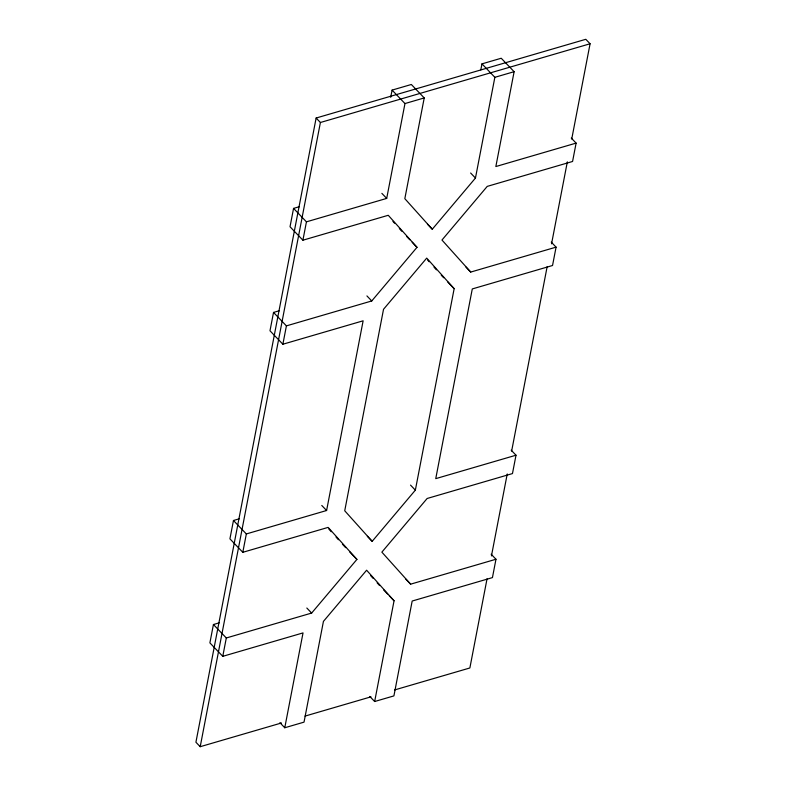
<?xml version="1.0" encoding="UTF-8"?>
<svg xmlns="http://www.w3.org/2000/svg" width="786" height="786" viewBox="0 0 786 786"><rect width="100%" height="100%" fill="white"/><g stroke="black" fill="none" stroke-linecap="round" stroke-linejoin="round"><path stroke-width="1.18" d="M219.274 622.826L213.428 624.526L209.891 642.889L222.772 656.33L303.032 632.907L284.768 727.757L304.025 722.138L323.429 621.392L366.61 570.214L394.051 600.779L374.657 701.515L393.914 695.895L412.178 601.035L492.439 577.602L495.976 559.249L491.142 554.209M239.278 518.799L233.462 520.499L229.925 538.852L242.805 552.303L328.145 527.386L356.913 559.416L311.649 613.06L226.309 637.977L213.428 624.526M279.374 310.725L273.528 312.425L269.991 330.788L282.872 344.229L363.132 320.806L326.603 510.507L246.342 533.94L233.462 520.499M299.378 206.698L293.561 208.398L290.024 226.751L302.905 240.202L388.255 215.285L417.012 247.315L371.749 300.959L286.409 325.876L273.528 312.425M571.746 138.965L590.08 43.77L585.796 39.3L316.129 118.028L195.92 742.23L200.204 746.7L281.457 722.982M200.204 746.7L320.403 122.498L316.129 118.028M222.772 656.33L226.309 637.977M242.805 552.303L246.342 533.94M282.872 344.229L286.409 325.876M302.905 240.202L306.442 221.839L293.561 208.398M390.701 97.317L392.086 90.105L411.343 84.485L424.224 97.936L404.829 198.671L432.271 229.237L475.461 178.049L494.856 77.313L481.975 63.863L501.232 58.243L514.123 71.693L495.848 166.544L576.109 143.111L572.572 161.474L487.232 186.39L441.968 240.035L470.735 272.064L556.075 247.148L552.538 265.501L472.288 288.934L435.749 478.645L516.009 455.212L512.472 473.575L427.132 498.491L381.868 552.136L410.636 584.165L495.976 559.249M306.442 221.839L386.702 198.406L404.967 103.556L392.086 90.105M480.816 69.866L481.975 63.863M415.352 490.15L454.151 288.678L426.71 258.113L383.529 309.291L344.73 510.772L372.171 541.338L415.352 490.15L410.528 485.109M487.045 578.801L469.871 667.972L394.513 689.97M491.456 555.908L507.235 473.968M511.647 451.066L547.144 266.7M551.556 243.807L567.335 161.867M320.403 122.498L590.08 43.77M404.967 103.556L424.224 97.936M494.856 77.313L514.123 71.693M305.007 716.105L370.953 696.848M571.284 138.071L576.109 143.111M551.251 242.108L556.075 247.148M470.627 173.008L475.461 178.049M427.446 224.187L432.271 229.237M465.901 267.024L470.735 272.064M381.868 193.366L386.702 198.406M406.549 236.389L409.771 239.75M412.188 242.275L417.012 247.315M441.27 275.228L443.687 277.753M447.715 281.948L454.151 288.678M366.924 295.919L371.749 300.959M511.175 450.172L516.009 455.212M367.337 536.288L372.171 541.338M405.802 579.125L410.636 584.165M321.769 505.467L326.603 510.507M345.644 547.655L342.431 544.187M349.672 551.851L356.913 559.416M383.588 589.854L387.616 594.049M389.227 595.729L394.051 600.779M306.825 608.02L311.649 613.06M369.823 696.475L374.657 701.515M279.934 722.717L284.768 727.757M392.951 221.416L394.543 223.195M399.337 228.53L401.734 231.202M427.555 259.95L429.166 261.748M434.01 267.142L436.427 269.834M328.853 529.066L331.25 531.729M336.044 537.074L338.442 539.746M370.678 575.647L373.095 578.339M377.133 582.829L379.559 585.531"/></g></svg>
